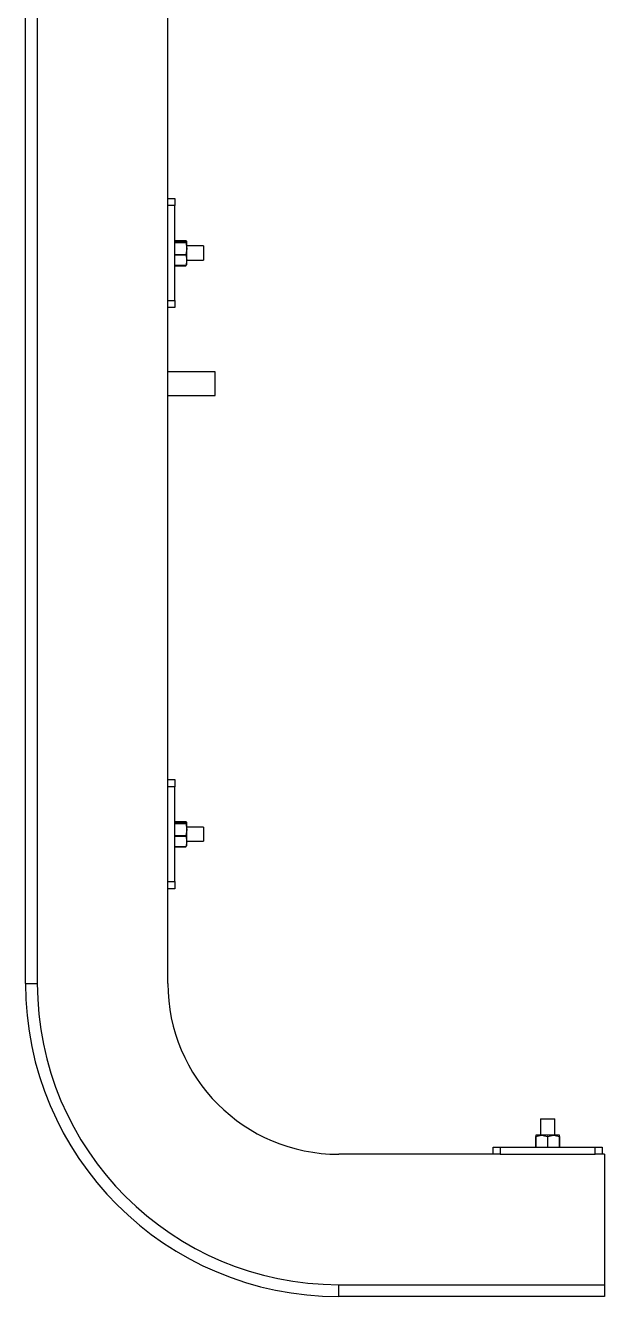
# Model space of a CAD drawing. Header units: millimetres. Extents: x 3916 to 10869, y 6515 to 11511.
# Drawn here: x 6076 to 6320, y 8846 to 9382 of the extents above; entities that cross this region are included whole.
import ezdxf

# ---------------------------------------------------------------- set-up
doc = ezdxf.new("R2010")
doc.units = ezdxf.units.MM
doc.header["$LTSCALE"] = 50

msp = doc.modelspace()

# ---------------------------------------------------------------- linework, layer by layer
at = {"color": 7, "linetype": 'Continuous', "lineweight": 25}
for p, q in [((6081.309, 9510.011), (6081.309, 8977.787)), ((6076.309, 8977.787), (6076.309, 9501.354)), ((6136.309, 9308.787), (6136.309, 9395.787)), ((6136.309, 9308.787), (6139.309, 9308.787)), ((6136.309, 9305.787), (6136.309, 9308.787)), ((6139.309, 9305.787), (6136.309, 9305.787)), ((6136.309, 9265.787), (6136.309, 9305.787)), ((6139.309, 9308.787), (6139.309, 9305.787)), ((6139.309, 9265.787), (6139.309, 9305.787)), ((6139.309, 9291.117), (6143.876, 9291.117)), ((6143.876, 9290.37), (6139.309, 9290.37)), ((6139.309, 9290.32), (6143.876, 9290.32)), ((6143.876, 9291.117), (6143.994, 9291.016)), ((6144.309, 9290.744), (6143.876, 9290.37)), ((6143.876, 9290.32), (6143.876, 9290.37)), ((6143.876, 9290.32), (6144.309, 9287.696)), ((6144.209, 9290.83), (6144.309, 9290.744)), ((6144.309, 9290.744), (6144.309, 9290.787)), ((6144.309, 9287.696), (6144.309, 9290.744)), ((6143.876, 9285.072), (6139.309, 9285.072)), ((6139.309, 9284.991), (6143.876, 9284.991)), ((6144.309, 9287.696), (6143.876, 9285.072)), ((6143.876, 9284.991), (6143.876, 9285.072)), ((6143.876, 9284.991), (6144.309, 9282.74)), ((6151.309, 9288.787), (6144.309, 9288.787)), ((6144.309, 9282.74), (6144.309, 9287.696)), ((6151.309, 9288.787), (6151.309, 9282.787)), ((6143.876, 9280.488), (6139.309, 9280.488)), ((6139.309, 9280.457), (6143.876, 9280.457)), ((6144.309, 9282.74), (6143.876, 9280.488)), ((6143.876, 9280.457), (6144.209, 9280.744)), ((6143.876, 9280.457), (6143.876, 9280.488)), ((6144.309, 9282.787), (6151.309, 9282.787)), ((6144.309, 9280.787), (6144.309, 9282.74)), ((6136.309, 9265.787), (6139.309, 9265.787)), ((6136.309, 9262.787), (6136.309, 9265.787)), ((6136.309, 9063.787), (6136.309, 9262.787)), ((6139.309, 9262.787), (6136.309, 9262.787)), ((6139.309, 9265.787), (6139.309, 9262.787)), ((6156.309, 9235.787), (6136.309, 9235.787)), ((6156.309, 9225.787), (6156.309, 9235.787)), ((6136.309, 9225.787), (6156.309, 9225.787)), ((6136.309, 9063.787), (6139.309, 9063.787)), ((6136.309, 9060.787), (6136.309, 9063.787)), ((6139.309, 9063.787), (6139.309, 9060.787)), ((6139.309, 9060.787), (6136.309, 9060.787)), ((6136.309, 9020.787), (6136.309, 9060.787)), ((6139.309, 9020.787), (6139.309, 9060.787)), ((6139.309, 9046.117), (6143.876, 9046.117)), ((6143.876, 9045.37), (6139.309, 9045.37)), ((6139.309, 9045.32), (6143.876, 9045.32)), ((6143.876, 9046.117), (6143.994, 9046.016)), ((6144.309, 9045.744), (6143.876, 9045.37)), ((6143.876, 9045.32), (6143.876, 9045.37)), ((6143.876, 9045.32), (6144.309, 9042.696)), ((6144.309, 9042.696), (6143.876, 9040.072)), ((6144.209, 9045.83), (6144.309, 9045.744)), ((6144.309, 9045.744), (6144.309, 9045.787)), ((6144.309, 9042.696), (6144.309, 9045.744)), ((6151.309, 9043.787), (6144.309, 9043.787)), ((6144.309, 9037.74), (6144.309, 9042.696)), ((6151.309, 9043.787), (6151.309, 9037.787)), ((6143.876, 9040.072), (6139.309, 9040.072)), ((6139.309, 9039.991), (6143.876, 9039.991)), ((6143.876, 9039.991), (6143.876, 9040.072)), ((6143.876, 9039.991), (6144.309, 9037.74)), ((6144.309, 9037.74), (6143.876, 9035.488)), ((6144.309, 9037.787), (6151.309, 9037.787)), ((6144.309, 9035.787), (6144.309, 9037.74)), ((6143.876, 9035.488), (6139.309, 9035.488)), ((6139.309, 9035.457), (6143.876, 9035.457)), ((6143.876, 9035.457), (6144.209, 9035.744)), ((6143.876, 9035.457), (6143.876, 9035.488)), ((6136.309, 9020.787), (6139.309, 9020.787)), ((6136.309, 9017.787), (6136.309, 9020.787)), ((6136.309, 8977.787), (6136.309, 9017.787)), ((6139.309, 9017.787), (6136.309, 9017.787)), ((6139.309, 9020.787), (6139.309, 9017.787)), ((6076.309, 8977.787), (6081.309, 8977.787)), ((6293.309, 8920.787), (6293.309, 8913.787)), ((6293.309, 8920.787), (6299.309, 8920.787)), ((6299.309, 8913.787), (6299.309, 8920.787)), ((6291.309, 8913.787), (6291.309, 8913.354)), ((6293.809, 8913.787), (6291.309, 8913.787)), ((6291.35, 8913.354), (6293.809, 8913.787)), ((6293.809, 8913.787), (6296.268, 8913.354)), ((6298.809, 8913.787), (6293.809, 8913.787)), ((6296.35, 8913.354), (6298.809, 8913.787)), ((6298.809, 8913.787), (6301.268, 8913.354)), ((6301.309, 8913.787), (6298.809, 8913.787)), ((6301.309, 8913.354), (6301.309, 8913.787)), ((6273.309, 8905.787), (6273.309, 8908.787)), ((6273.309, 8908.787), (6276.309, 8908.787)), ((6276.309, 8908.787), (6276.309, 8905.787)), ((6276.309, 8908.787), (6316.309, 8908.787)), ((6291.35, 8913.354), (6291.309, 8913.354)), ((6291.309, 8913.354), (6291.309, 8908.787)), ((6291.35, 8908.787), (6291.35, 8913.354)), ((6296.35, 8913.354), (6296.268, 8913.354)), ((6296.268, 8913.354), (6296.268, 8908.787)), ((6296.35, 8908.787), (6296.35, 8913.354)), ((6301.268, 8913.354), (6301.268, 8908.787)), ((6301.309, 8913.354), (6301.268, 8913.354)), ((6301.309, 8908.787), (6301.309, 8913.354)), ((6316.309, 8905.787), (6316.309, 8908.787)), ((6316.309, 8908.787), (6319.309, 8908.787)), ((6319.309, 8908.787), (6319.309, 8905.787)), ((6273.309, 8905.787), (6208.309, 8905.787)), ((6276.309, 8905.787), (6273.309, 8905.787)), ((6276.309, 8905.787), (6316.309, 8905.787)), ((6319.309, 8905.787), (6316.309, 8905.787)), ((6320.309, 8905.787), (6319.309, 8905.787)), ((6320.309, 8905.787), (6320.309, 8850.787)), ((6208.309, 8850.787), (6320.309, 8850.787)), ((6208.309, 8845.787), (6208.309, 8850.787)), ((6320.309, 8850.787), (6320.309, 8845.787)), ((6320.309, 8845.787), (6208.309, 8845.787))]:
    msp.add_line(p, q, dxfattribs=at)
for radius in [132, 127, 72]:
    msp.add_arc((6208.309, 8977.787), radius, 180, 270, dxfattribs=at)

doc.saveas('drawing.dxf')
